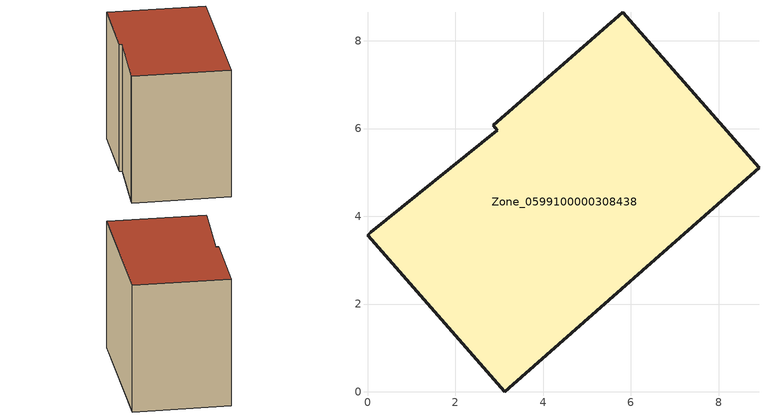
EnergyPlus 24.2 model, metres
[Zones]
Zone_0599100000308438
 floor ground (C_G): 0.07,3.63 2.96,5.96 2.86,6.07 5.82,8.65 8.92,5.11 3.13,0 0,3.57 z0
 wall outside (C_F): 3.13,0 8.92,5.11 5.82,8.65 2.86,6.07 2.96,5.96 0.07,3.63 0,3.57 3.13,0 z0:6.47
 roof outside (C_R): 2.96,5.96 0.07,3.63 0,3.57 3.13,0 8.92,5.11 5.82,8.65 2.86,6.07 z6.47
[BUILDING]
Pand.0599100000308438: North Axis=0; Terrain=City; Loads Convergence Tolerance Value=0.04; Temperature Convergence Tolerance Value=0.4; Solar Distribution=FullExterior; Maximum Number of Warmup Days=25; Minimum Number of Warmup Days=1
[Site:Location]
Rotterdam.The.Hague.AP_ZH_NLD Design_Conditions: Latitude=51.96; Longitude=4.45; Time Zone=1; Elevation=-4.5
[SITE:GROUNDTEMPERATURE:BUILDINGSURFACE]
18, 18, 18, 18, 18, 18, 18, 18, 18, 18, 18, 18
[MATERIAL] Thermal Absorptance=0.9; Solar Absorptance=0.7; Visible Absorptance=0.7
Name | Roughness | Thickness | Conductivity | Density | Specific Heat
G.TC.1946 | MediumSmooth | 0.15 | 1 | 540 | 1210
F.TC.1946 | Rough | 0.3 | 0.857143 | 1920 | 840
R.TC.1946 | MediumRough | 0.2 | 0.909091 | 1500 | 1000
[CONSTRUCTION]
C_G: G.TC.1946
C_F: F.TC.1946
C_R: R.TC.1946
[ZONE]
Zone_0599100000308438: Type=1; Multiplier=1; Ceiling Height=Autocalculate; Volume=Autocalculate; Floor Area=autocalculate; Part of Total Floor Area=Yes
[ZONEINFILTRATION:DESIGNFLOWRATE]
Infil_Zone_0599100000308438: Zone or ZoneList or Space or SpaceList=Zone_0599100000308438; Schedule=AlwaysOn; Design Flow Rate Calculation Method=Flow/Area; Flow Rate per Floor Area=0.003; Constant Term Coefficient=1; Temperature Term Coefficient=0; Velocity Term Coefficient=0; Velocity Squared Term Coefficient=0
[HVACTEMPLATE:ZONE:IDEALLOADSAIRSYSTEM]
Zone_0599100000308438: Maximum Heating Supply Air Temperature=50; Minimum Cooling Supply Air Temperature=13; Maximum Heating Supply Air Humidity Ratio=0.0156; Minimum Cooling Supply Air Humidity Ratio=0.0077; Heating Limit=NoLimit; Cooling Limit=NoLimit; Dehumidification Control Type=ConstantSensibleHeatRatio; Cooling Sensible Heat Ratio=0.7; Dehumidification Setpoint=60; Humidification Control Type=None; Humidification Setpoint=30; Outdoor Air Method=None; Outdoor Air Flow Rate per Person=0.00944; Outdoor Air Flow Rate per Zone Floor Area=0; Outdoor Air Flow Rate per Zone=0; Demand Controlled Ventilation Type=None; Outdoor Air Economizer Type=NoEconomizer; Heat Recovery Type=None; Sensible Heat Recovery Effectiveness=0.7; Latent Heat Recovery Effectiveness=0.65
[ZONECONTROL:THERMOSTAT]
ThermostatControl_Zone_0599100000308438: Zone or ZoneList=Zone_0599100000308438; Control Type Schedule=DualSetpointControlType; Control 1=Thermostat_Zone_0599100000308438; Temperature Difference Between Cutout And Setpoint=0
[THERMOSTATSETPOINT:DUALSETPOINT]
Thermostat_Zone_0599100000308438: Heating Setpoint Temperature Schedule=HeatingSetpoint_Zone_0599100000308438; Cooling Setpoint Temperature Schedule=CoolingSetpoint_Zone_0599100000308438
[SCHEDULE:COMPACT]
HeatingSetpoint_Zone_0599100000308438: Through: 12/31, For: AllDays, Until: 24:00, 21
CoolingSetpoint_Zone_0599100000308438: Through: 12/31, For: AllDays, Until: 24:00, 24
DualSetpointControlType: Through: 12/31, For: AllDays, Until: 24:00, 4
AlwaysOn: Through: 12/31, For: AllDays, Until: 24:00, 1
